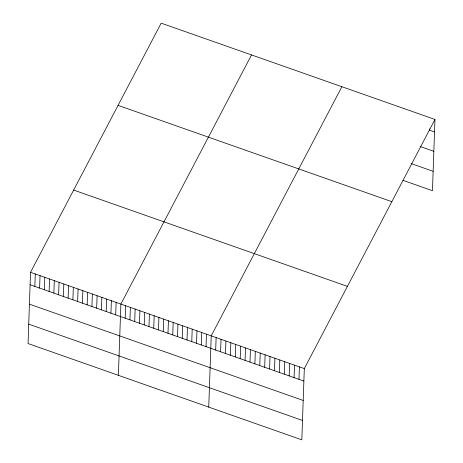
<?xml version="1.0" encoding="UTF-8"?>
<svg xmlns="http://www.w3.org/2000/svg" width="463" height="463" viewBox="0 0 463 463"><rect width="100%" height="100%" fill="white"/><g stroke="black" fill="none" stroke-linecap="round" stroke-linejoin="round"><path stroke-width="0.69" d="M30.535 272.29L28.046 343.546L301.824 439.85L304.313 368.594L434.954 119.454L161.176 23.15L30.535 272.29L304.313 368.594M34.852 286.429L35.286 273.963M39.61 288.102L40.044 275.635M44.361 289.774L44.795 277.308M49.119 291.447L49.553 278.981M53.87 293.12L54.31 280.653M58.627 294.792L59.061 282.326M63.385 296.465L63.819 283.998M68.136 298.137L68.576 285.671M72.894 299.81L73.328 287.344M77.651 301.482L78.085 289.016M82.402 303.155L82.836 290.689M87.16 304.828L87.594 292.361M91.911 306.5L92.351 294.034M96.669 308.173L97.103 295.707M101.426 309.845L101.86 297.379M106.177 311.518L106.612 299.052M110.935 313.191L111.369 300.724M115.686 314.863L116.126 302.397M118.389 375.325L120.878 304.069L251.525 54.929M125.201 318.208L125.635 305.742M129.953 319.887L130.387 307.415M134.71 321.559L135.144 309.087M139.461 323.232L139.901 310.76M144.219 324.904L144.653 312.432M148.976 326.577L149.41 314.105M153.728 328.25L154.167 315.778M158.485 329.922L158.919 317.45M163.242 331.595L163.676 319.123M167.994 333.267L168.428 320.801M172.751 334.94L173.185 322.474M177.503 336.613L177.942 324.146M182.26 338.285L182.694 325.819M187.017 339.958L187.451 327.491M191.769 341.63L192.203 329.164M196.526 343.303L196.96 330.837M201.278 344.976L201.718 332.509M206.035 346.648L206.469 334.182M208.738 407.104L211.226 335.854L341.873 86.714M215.689 350.045L216.123 337.573M220.591 351.764L221.025 339.298M225.487 353.489L225.921 341.023M230.389 355.214L230.823 342.747M235.285 356.938L235.719 344.472M240.187 358.657L240.621 346.191M245.083 360.382L245.517 347.916M249.985 362.107L250.419 349.64M254.881 363.831L255.321 351.365M259.784 365.55L260.218 353.084M264.68 367.275L265.12 354.808M269.582 368.999L270.016 356.533M274.478 370.724L274.918 358.258M279.38 372.449L279.814 359.977M284.276 374.168L284.716 361.701M289.178 375.892L289.612 363.426M294.074 377.617L294.514 365.151M298.976 379.342L299.411 366.875M429.67 128.812L429.623 130.201L434.52 131.92M434.954 119.454L432.465 190.71L403.07 180.367M420.369 146.58L433.843 151.32M411.098 163.555L433.142 171.31M118.065 105.367L391.843 201.671M73.646 190.073L347.424 286.377M30.095 284.757L303.873 381.061M29.418 304.156L303.196 400.46M28.723 324.146L302.501 420.45"/></g></svg>
